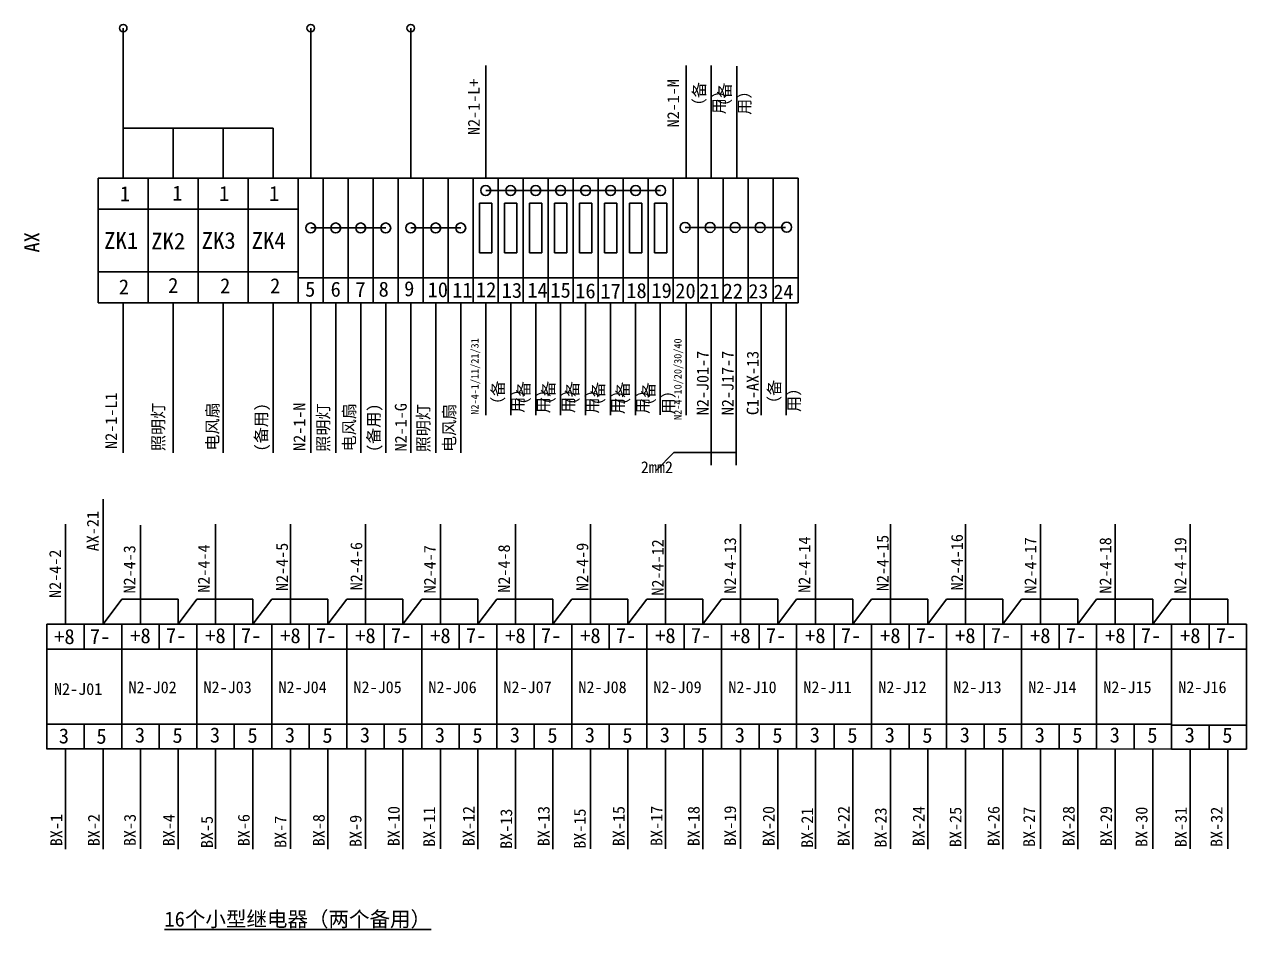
# Model space of a CAD drawing. Header units: millimetres. Extents: x -316745142 to -316741104, y 1018242592 to 1018244331.
# Drawn here: x -316743164.7 to -316742675.8, y 1018243218.6 to 1018243581 of the extents above; entities that cross this region are included whole.
import ezdxf

# ---------------------------------------------------------------- set-up
doc = ezdxf.new("R2010")
doc.units = ezdxf.units.MM

# ---------------------------------------------------------------- blocks, each defined once
blk = doc.blocks.new('*U72')
at = {"lineweight": -2, "char_height": 6.02, "attachment_point": 1}
for s, insert in [('1', (-3.21, 21.48)), ('2', (-2.81, -15.46))]:
    blk.add_mtext_dynamic_manual_height_columns(s, width=6.0163, gutter_width=23.67, heights=[0], dxfattribs=dict(at, insert=insert))
blk = doc.blocks.new('*U73')
at = {"color": 0, "linetype": 'ByBlock', "lineweight": -2, "transparency": 16777216}
for p in [(0, 0), (20, 0)]:
    blk.add_blockref('*U72', p, dxfattribs=at)
blk = doc.blocks.new('*U85')
at = {"lineweight": -2, "attachment_point": 1}
for s, heights, insert, char_height in [('+8', [0], (-11.45, 22.92), 6.016), ('7-', [0], (2.84, 23), 6.016), ('3', [0], (-9.61, -16.85), 6.02), ('5', [4.04], (5.43, -16.98), 6.02)]:
    blk.add_mtext_dynamic_manual_height_columns(s, width=6.0163, gutter_width=23.67, heights=heights, dxfattribs=dict(at, insert=insert, char_height=char_height))
blk = doc.blocks.new('*U86')
at = {"color": 0, "linetype": 'ByBlock', "lineweight": -2, "transparency": 16777216}
for p in [(0, 0), (30, 0), (60, 0)]:
    blk.add_blockref('*U85', p, dxfattribs=at)

msp = doc.modelspace()

# ---------------------------------------------------------------- linework, layer by layer
at = {"lineweight": -2}
for p, q in [((-316743125.208, 1018243519.51), (-316743125.208, 1018243579.51)), ((-316743050.208, 1018243519.51), (-316743050.208, 1018243579.51)), ((-316743010.208, 1018243519.51), (-316743010.208, 1018243579.51)), ((-316742980.208, 1018243519.51), (-316742980.208, 1018243564.51)), ((-316742899.989, 1018243519.558), (-316742899.989, 1018243564.558)), ((-316742889.989, 1018243519.558), (-316742889.989, 1018243564.558)), ((-316742879.77, 1018243519.338), (-316742879.77, 1018243564.338)), ((-316743105.208, 1018243539.51), (-316743125.208, 1018243539.51)), ((-316743105.208, 1018243519.51), (-316743105.208, 1018243539.51)), ((-316743085.208, 1018243539.51), (-316743105.208, 1018243539.51)), ((-316743085.208, 1018243519.51), (-316743085.208, 1018243539.51)), ((-316743085.208, 1018243539.51), (-316743065.208, 1018243539.51)), ((-316743065.208, 1018243539.51), (-316743065.208, 1018243519.51)), ((-316743115.208, 1018243469.51), (-316743115.208, 1018243519.51)), ((-316743095.208, 1018243469.51), (-316743095.208, 1018243519.51)), ((-316743075.208, 1018243469.51), (-316743075.208, 1018243519.51)), ((-316743045.208, 1018243469.51), (-316743045.208, 1018243519.51)), ((-316743035.208, 1018243469.51), (-316743035.208, 1018243519.51)), ((-316743025.208, 1018243469.51), (-316743025.208, 1018243519.51)), ((-316743005.208, 1018243469.51), (-316743005.208, 1018243519.51)), ((-316742995.208, 1018243469.51), (-316742995.208, 1018243519.51)), ((-316742975.208, 1018243519.51), (-316742975.208, 1018243509.51)), ((-316742965.208, 1018243469.51), (-316742965.208, 1018243519.51)), ((-316742955.208, 1018243469.51), (-316742955.208, 1018243519.51)), ((-316742945.208, 1018243469.51), (-316742945.208, 1018243519.51)), ((-316742935.208, 1018243469.51), (-316742935.208, 1018243519.51)), ((-316742925.208, 1018243469.51), (-316742925.208, 1018243519.51)), ((-316742915.208, 1018243469.51), (-316742915.208, 1018243519.51)), ((-316742905.208, 1018243469.51), (-316742905.208, 1018243519.51)), ((-316742895.208, 1018243469.51), (-316742895.208, 1018243519.51)), ((-316742885.208, 1018243469.51), (-316742885.208, 1018243519.51)), ((-316742875.208, 1018243469.51), (-316742875.208, 1018243519.51)), ((-316742865.208, 1018243469.51), (-316742865.208, 1018243519.51)), ((-316742855.208, 1018243519.51), (-316742855.208, 1018243469.51)), ((-316742980.208, 1018243514.51), (-316742910.208, 1018243514.512)), ((-316742982.708, 1018243509.51), (-316742982.708, 1018243489.51)), ((-316742982.708, 1018243509.51), (-316742977.708, 1018243509.51)), ((-316742977.708, 1018243489.51), (-316742977.708, 1018243509.51)), ((-316742975.208, 1018243509.51), (-316742975.208, 1018243489.51)), ((-316742972.708, 1018243509.51), (-316742972.708, 1018243489.51)), ((-316742972.708, 1018243509.51), (-316742967.708, 1018243509.51)), ((-316742967.708, 1018243489.51), (-316742967.708, 1018243509.51)), ((-316742962.708, 1018243509.51), (-316742962.708, 1018243489.51)), ((-316742962.708, 1018243509.51), (-316742957.708, 1018243509.51)), ((-316742957.708, 1018243489.51), (-316742957.708, 1018243509.51)), ((-316742952.708, 1018243509.51), (-316742952.708, 1018243489.51)), ((-316742952.708, 1018243509.51), (-316742947.708, 1018243509.51)), ((-316742947.708, 1018243489.51), (-316742947.708, 1018243509.51)), ((-316742942.708, 1018243509.51), (-316742942.708, 1018243489.51)), ((-316742942.708, 1018243509.51), (-316742937.708, 1018243509.51)), ((-316742937.708, 1018243489.51), (-316742937.708, 1018243509.51)), ((-316742932.708, 1018243509.51), (-316742932.708, 1018243489.51)), ((-316742932.708, 1018243509.51), (-316742927.708, 1018243509.51)), ((-316742927.708, 1018243489.51), (-316742927.708, 1018243509.51)), ((-316742922.708, 1018243509.51), (-316742922.708, 1018243489.51)), ((-316742922.708, 1018243509.51), (-316742917.708, 1018243509.51)), ((-316742917.708, 1018243489.51), (-316742917.708, 1018243509.51)), ((-316742912.708, 1018243509.51), (-316742912.708, 1018243489.51)), ((-316742912.708, 1018243509.51), (-316742907.708, 1018243509.51)), ((-316742907.708, 1018243489.51), (-316742907.708, 1018243509.51)), ((-316743135.208, 1018243507.01), (-316743075.208, 1018243507.01)), ((-316743075.208, 1018243507.01), (-316743055.208, 1018243507.01)), ((-316743040.208, 1018243499.51), (-316743050.208, 1018243499.51)), ((-316743040.208, 1018243499.51), (-316743030.208, 1018243499.51)), ((-316743030.208, 1018243499.51), (-316743020.208, 1018243499.51)), ((-316743010.208, 1018243499.51), (-316743000.208, 1018243499.51)), ((-316743000.208, 1018243499.51), (-316742990.208, 1018243499.51)), ((-316742860.208, 1018243499.73), (-316742900.427, 1018243499.73)), ((-316742982.708, 1018243489.51), (-316742977.708, 1018243489.51)), ((-316742975.208, 1018243489.51), (-316742975.208, 1018243479.51)), ((-316742972.708, 1018243489.51), (-316742967.708, 1018243489.51)), ((-316742962.708, 1018243489.51), (-316742957.708, 1018243489.51)), ((-316742952.708, 1018243489.51), (-316742947.708, 1018243489.51)), ((-316742942.708, 1018243489.51), (-316742937.708, 1018243489.51)), ((-316742932.708, 1018243489.51), (-316742927.708, 1018243489.51)), ((-316742922.708, 1018243489.51), (-316742917.708, 1018243489.51)), ((-316742912.708, 1018243489.51), (-316742907.708, 1018243489.51)), ((-316743135.208, 1018243482.01), (-316743075.208, 1018243482.01)), ((-316743075.208, 1018243482.01), (-316743055.208, 1018243482.01)), ((-316743045.208, 1018243479.51), (-316743055.248, 1018243479.51)), ((-316743035.208, 1018243479.51), (-316743045.208, 1018243479.51)), ((-316742855.208, 1018243479.51), (-316743035.208, 1018243479.51)), ((-316742975.208, 1018243479.51), (-316742975.208, 1018243479.51)), ((-316742975.208, 1018243479.51), (-316742975.208, 1018243469.51)), ((-316743125.208, 1018243469.51), (-316743125.208, 1018243409.51)), ((-316743105.208, 1018243469.51), (-316743105.208, 1018243409.51)), ((-316743085.208, 1018243469.51), (-316743085.208, 1018243409.51)), ((-316743065.208, 1018243469.51), (-316743065.208, 1018243409.51)), ((-316743050.208, 1018243469.51), (-316743050.208, 1018243409.51)), ((-316743040.208, 1018243469.51), (-316743040.208, 1018243409.51)), ((-316743030.208, 1018243469.51), (-316743030.208, 1018243409.51)), ((-316743020.208, 1018243469.51), (-316743020.208, 1018243409.51)), ((-316743010.208, 1018243469.51), (-316743010.208, 1018243409.51)), ((-316743000.208, 1018243469.51), (-316743000.208, 1018243409.51)), ((-316742990.208, 1018243469.51), (-316742990.208, 1018243409.51)), ((-316742980.208, 1018243469.51), (-316742980.208, 1018243424.51)), ((-316742970.208, 1018243469.51), (-316742970.208, 1018243424.51)), ((-316742960.208, 1018243469.51), (-316742960.208, 1018243424.51)), ((-316742950.208, 1018243469.51), (-316742950.208, 1018243424.51)), ((-316742940.208, 1018243469.51), (-316742940.208, 1018243424.51)), ((-316742930.208, 1018243469.51), (-316742930.208, 1018243424.51)), ((-316742920.208, 1018243469.51), (-316742920.208, 1018243424.51)), ((-316742910.427, 1018243469.73), (-316742910.427, 1018243424.73)), ((-316742899.989, 1018243469.558), (-316742899.989, 1018243424.558)), ((-316742889.989, 1018243469.558), (-316742889.989, 1018243424.558)), ((-316742879.989, 1018243469.558), (-316742879.989, 1018243424.558)), ((-316742869.989, 1018243469.558), (-316742869.989, 1018243424.558)), ((-316742859.989, 1018243469.558), (-316742859.989, 1018243424.558)), ((-316742889.989, 1018243424.558), (-316742889.989, 1018243404.558)), ((-316742879.989, 1018243424.558), (-316742879.989, 1018243404.558)), ((-316742904.989, 1018243409.558), (-316742912.032, 1018243402.459)), ((-316742879.989, 1018243409.558), (-316742904.989, 1018243409.558)), ((-316743133.299, 1018243340.879), (-316743133.299, 1018243390.879)), ((-316743148.299, 1018243340.88), (-316743148.299, 1018243380.88)), ((-316743118.299, 1018243340.562), (-316743118.299, 1018243380.562)), ((-316743088.299, 1018243340.88), (-316743088.299, 1018243380.88)), ((-316743058.299, 1018243340.88), (-316743058.299, 1018243380.88)), ((-316743028.299, 1018243340.88), (-316743028.299, 1018243380.88)), ((-316742998.299, 1018243340.88), (-316742998.299, 1018243380.88)), ((-316742968.299, 1018243340.88), (-316742968.299, 1018243380.88)), ((-316742938.299, 1018243340.88), (-316742938.299, 1018243380.88)), ((-316742908.299, 1018243340.88), (-316742908.299, 1018243380.88)), ((-316742878.299, 1018243340.88), (-316742878.299, 1018243380.88)), ((-316742848.299, 1018243340.88), (-316742848.299, 1018243380.88)), ((-316742818.299, 1018243340.88), (-316742818.299, 1018243380.88)), ((-316742788.299, 1018243340.88), (-316742788.299, 1018243380.88)), ((-316742758.299, 1018243340.88), (-316742758.299, 1018243380.88)), ((-316742728.299, 1018243340.88), (-316742728.299, 1018243380.88)), ((-316742698.299, 1018243340.88), (-316742698.299, 1018243380.88)), ((-316743133.299, 1018243340.879), (-316743125.799, 1018243350.88)), ((-316743125.799, 1018243350.88), (-316743103.299, 1018243350.88)), ((-316743103.299, 1018243340.88), (-316743095.799, 1018243350.882)), ((-316743103.299, 1018243350.88), (-316743103.299, 1018243340.88)), ((-316743095.799, 1018243350.882), (-316743073.299, 1018243350.882)), ((-316743073.299, 1018243340.882), (-316743065.799, 1018243350.884)), ((-316743073.299, 1018243350.882), (-316743073.299, 1018243340.882)), ((-316743065.799, 1018243350.884), (-316743043.299, 1018243350.884)), ((-316743043.299, 1018243340.884), (-316743035.799, 1018243350.886)), ((-316743043.299, 1018243350.884), (-316743043.299, 1018243340.884)), ((-316743035.799, 1018243350.886), (-316743013.299, 1018243350.886)), ((-316743013.299, 1018243340.886), (-316743005.799, 1018243350.887)), ((-316743013.299, 1018243350.886), (-316743013.299, 1018243340.886)), ((-316743005.799, 1018243350.887), (-316742983.299, 1018243350.887)), ((-316742983.299, 1018243340.887), (-316742975.799, 1018243350.889)), ((-316742983.299, 1018243350.887), (-316742983.299, 1018243340.887)), ((-316742975.799, 1018243350.889), (-316742953.299, 1018243350.889)), ((-316742953.299, 1018243340.889), (-316742945.799, 1018243350.891)), ((-316742953.299, 1018243350.889), (-316742953.299, 1018243340.889)), ((-316742945.799, 1018243350.891), (-316742923.299, 1018243350.891)), ((-316742923.299, 1018243340.891), (-316742915.799, 1018243350.893)), ((-316742923.299, 1018243350.891), (-316742923.299, 1018243340.891)), ((-316742915.799, 1018243350.893), (-316742893.299, 1018243350.893)), ((-316742893.299, 1018243340.893), (-316742885.799, 1018243350.895)), ((-316742893.299, 1018243350.893), (-316742893.299, 1018243340.893)), ((-316742885.799, 1018243350.895), (-316742863.299, 1018243350.895)), ((-316742863.299, 1018243340.895), (-316742855.799, 1018243350.896)), ((-316742863.299, 1018243350.895), (-316742863.299, 1018243340.895)), ((-316742855.799, 1018243350.896), (-316742833.299, 1018243350.896)), ((-316742833.299, 1018243340.896), (-316742825.799, 1018243350.898)), ((-316742833.299, 1018243350.896), (-316742833.299, 1018243340.896)), ((-316742825.799, 1018243350.898), (-316742803.299, 1018243350.898)), ((-316742803.299, 1018243340.898), (-316742795.799, 1018243350.9)), ((-316742803.299, 1018243350.898), (-316742803.299, 1018243340.898)), ((-316742795.799, 1018243350.9), (-316742773.299, 1018243350.9)), ((-316742773.299, 1018243340.9), (-316742765.799, 1018243350.902)), ((-316742773.299, 1018243350.9), (-316742773.299, 1018243340.9)), ((-316742765.799, 1018243350.902), (-316742743.299, 1018243350.902)), ((-316742743.299, 1018243350.902), (-316742743.299, 1018243340.902)), ((-316742743.299, 1018243340.9), (-316742735.799, 1018243350.902)), ((-316742735.799, 1018243350.902), (-316742713.299, 1018243350.902)), ((-316742713.299, 1018243350.902), (-316742713.299, 1018243340.9)), ((-316742713.299, 1018243340.9), (-316742705.799, 1018243350.902)), ((-316742705.799, 1018243350.902), (-316742683.299, 1018243350.902)), ((-316742683.299, 1018243350.902), (-316742683.299, 1018243340.88)), ((-316743140.799, 1018243330.859), (-316743140.799, 1018243340.859)), ((-316743125.799, 1018243340.88), (-316743125.799, 1018243290.88)), ((-316743110.799, 1018243330.859), (-316743110.799, 1018243340.859)), ((-316743095.799, 1018243340.902), (-316743095.799, 1018243290.902)), ((-316743080.799, 1018243330.88), (-316743080.799, 1018243340.88)), ((-316743065.799, 1018243340.902), (-316743065.799, 1018243290.902)), ((-316743050.799, 1018243330.88), (-316743050.799, 1018243340.88)), ((-316743035.799, 1018243340.923), (-316743035.799, 1018243290.923)), ((-316743020.799, 1018243330.902), (-316743020.799, 1018243340.902)), ((-316743005.799, 1018243340.902), (-316743005.799, 1018243290.902)), ((-316742990.799, 1018243330.88), (-316742990.799, 1018243340.88)), ((-316742975.799, 1018243340.923), (-316742975.799, 1018243290.923)), ((-316742960.799, 1018243330.902), (-316742960.799, 1018243340.902)), ((-316742945.799, 1018243340.923), (-316742945.799, 1018243290.923)), ((-316742930.799, 1018243330.902), (-316742930.799, 1018243340.902)), ((-316742915.799, 1018243340.945), (-316742915.799, 1018243290.945)), ((-316742900.799, 1018243330.923), (-316742900.799, 1018243340.923)), ((-316742885.799, 1018243340.902), (-316742885.799, 1018243290.902)), ((-316742870.799, 1018243330.88), (-316742870.799, 1018243340.88)), ((-316742855.799, 1018243340.923), (-316742855.799, 1018243290.923)), ((-316742840.799, 1018243330.902), (-316742840.799, 1018243340.902)), ((-316742825.799, 1018243340.923), (-316742825.799, 1018243290.923)), ((-316742810.799, 1018243330.902), (-316742810.799, 1018243340.902)), ((-316742795.799, 1018243340.945), (-316742795.799, 1018243290.945)), ((-316742780.799, 1018243330.923), (-316742780.799, 1018243340.923)), ((-316742765.799, 1018243340.923), (-316742765.799, 1018243290.923)), ((-316742750.799, 1018243330.902), (-316742750.799, 1018243340.902)), ((-316742735.799, 1018243290.902), (-316742735.799, 1018243340.88)), ((-316742720.799, 1018243330.88), (-316742720.799, 1018243340.88)), ((-316742705.799, 1018243290.902), (-316742705.799, 1018243340.88)), ((-316742690.799, 1018243330.88), (-316742690.799, 1018243340.88)), ((-316742735.799, 1018243330.88), (-316743155.799, 1018243330.88)), ((-316742735.799, 1018243330.88), (-316742705.799, 1018243330.88)), ((-316742735.799, 1018243330.88), (-316742720.799, 1018243330.88)), ((-316742705.799, 1018243330.88), (-316742690.799, 1018243330.88)), ((-316742690.799, 1018243330.88), (-316742675.799, 1018243330.88)), ((-316742735.799, 1018243300.88), (-316743155.799, 1018243300.88)), ((-316743140.799, 1018243290.859), (-316743140.799, 1018243300.859)), ((-316743110.799, 1018243290.859), (-316743110.799, 1018243300.859)), ((-316743080.799, 1018243290.88), (-316743080.799, 1018243300.88)), ((-316743050.799, 1018243290.88), (-316743050.799, 1018243300.88)), ((-316743020.799, 1018243290.902), (-316743020.799, 1018243300.902)), ((-316742990.799, 1018243290.88), (-316742990.799, 1018243300.88)), ((-316742960.799, 1018243290.902), (-316742960.799, 1018243300.902)), ((-316742930.799, 1018243290.902), (-316742930.799, 1018243300.902)), ((-316742900.799, 1018243290.923), (-316742900.799, 1018243300.923)), ((-316742870.799, 1018243290.88), (-316742870.799, 1018243300.88)), ((-316742840.799, 1018243290.902), (-316742840.799, 1018243300.902)), ((-316742810.799, 1018243290.902), (-316742810.799, 1018243300.902)), ((-316742780.799, 1018243290.923), (-316742780.799, 1018243300.923)), ((-316742750.799, 1018243290.902), (-316742750.799, 1018243300.902)), ((-316742735.799, 1018243300.88), (-316742705.799, 1018243300.88)), ((-316742720.799, 1018243300.88), (-316742720.799, 1018243300.88)), ((-316742720.799, 1018243300.88), (-316742720.799, 1018243290.902)), ((-316742705.799, 1018243300.405), (-316742675.799, 1018243300.405)), ((-316742690.799, 1018243300.405), (-316742690.799, 1018243290.877)), ((-316743148.299, 1018243290.859), (-316743148.299, 1018243250.859)), ((-316743133.299, 1018243290.859), (-316743133.299, 1018243250.859)), ((-316743118.299, 1018243250.88), (-316743118.299, 1018243290.88)), ((-316743103.299, 1018243290.859), (-316743103.299, 1018243250.859)), ((-316743088.299, 1018243250.88), (-316743088.299, 1018243290.88)), ((-316743073.299, 1018243290.859), (-316743073.299, 1018243250.859)), ((-316743058.299, 1018243250.88), (-316743058.299, 1018243290.88)), ((-316743043.299, 1018243290.859), (-316743043.299, 1018243250.859)), ((-316743028.299, 1018243250.88), (-316743028.299, 1018243290.88)), ((-316743013.299, 1018243290.859), (-316743013.299, 1018243250.859)), ((-316742998.299, 1018243250.88), (-316742998.299, 1018243290.88)), ((-316742983.299, 1018243290.859), (-316742983.299, 1018243250.859)), ((-316742968.299, 1018243250.88), (-316742968.299, 1018243290.88)), ((-316742953.299, 1018243290.859), (-316742953.299, 1018243250.859)), ((-316742938.299, 1018243250.88), (-316742938.299, 1018243290.88)), ((-316742923.299, 1018243290.859), (-316742923.299, 1018243250.859)), ((-316742908.299, 1018243250.88), (-316742908.299, 1018243290.88)), ((-316742893.299, 1018243290.859), (-316742893.299, 1018243250.859)), ((-316742878.299, 1018243250.895), (-316742878.299, 1018243290.895)), ((-316742863.299, 1018243290.859), (-316742863.299, 1018243250.859)), ((-316742848.299, 1018243250.895), (-316742848.299, 1018243290.895)), ((-316742833.299, 1018243290.859), (-316742833.299, 1018243250.859)), ((-316742818.299, 1018243250.895), (-316742818.299, 1018243290.895)), ((-316742803.299, 1018243290.859), (-316742803.299, 1018243250.859)), ((-316742788.299, 1018243250.895), (-316742788.299, 1018243290.895)), ((-316742773.299, 1018243290.859), (-316742773.299, 1018243250.859)), ((-316742758.299, 1018243250.895), (-316742758.299, 1018243290.895)), ((-316742743.299, 1018243290.859), (-316742743.299, 1018243250.859)), ((-316742728.299, 1018243290.859), (-316742728.299, 1018243250.859)), ((-316742713.299, 1018243250.895), (-316742713.299, 1018243290.895)), ((-316742698.299, 1018243250.895), (-316742698.299, 1018243290.895)), ((-316742698.299, 1018243290.877), (-316742698.299, 1018243250.877)), ((-316742683.299, 1018243250.895), (-316742683.299, 1018243290.895))]:
    msp.add_line(p, q, dxfattribs=at)
at = {"color": 1, "lineweight": -2}
for p, q in [((-316743135.208, 1018243519.51), (-316743125.208, 1018243519.51)), ((-316743135.208, 1018243519.51), (-316743135.208, 1018243507.01)), ((-316743125.208, 1018243519.51), (-316743115.208, 1018243519.51)), ((-316743115.208, 1018243519.51), (-316743105.208, 1018243519.51)), ((-316743105.208, 1018243519.51), (-316743075.208, 1018243519.51)), ((-316743075.208, 1018243519.51), (-316743055.208, 1018243519.51)), ((-316743055.208, 1018243519.51), (-316743045.208, 1018243519.51)), ((-316743055.208, 1018243519.51), (-316743055.208, 1018243469.51)), ((-316743045.208, 1018243519.51), (-316743035.208, 1018243519.51)), ((-316743035.208, 1018243519.51), (-316743025.208, 1018243519.51)), ((-316743015.208, 1018243519.51), (-316743025.274, 1018243519.51)), ((-316743015.208, 1018243519.51), (-316743005.208, 1018243519.51)), ((-316743015.208, 1018243519.51), (-316743015.208, 1018243469.51)), ((-316743005.208, 1018243519.51), (-316742995.208, 1018243519.51)), ((-316742985.208, 1018243519.51), (-316742995.263, 1018243519.51)), ((-316742985.208, 1018243519.51), (-316742975.208, 1018243519.51)), ((-316742985.208, 1018243519.51), (-316742985.208, 1018243469.51)), ((-316742975.208, 1018243519.51), (-316742965.208, 1018243519.51)), ((-316742965.208, 1018243519.51), (-316742955.208, 1018243519.51)), ((-316742955.208, 1018243519.51), (-316742945.208, 1018243519.51)), ((-316742945.208, 1018243519.51), (-316742935.208, 1018243519.51)), ((-316742935.208, 1018243519.51), (-316742925.208, 1018243519.51)), ((-316742925.208, 1018243519.51), (-316742915.208, 1018243519.51)), ((-316742915.208, 1018243519.51), (-316742905.208, 1018243519.51)), ((-316742905.208, 1018243519.51), (-316742895.208, 1018243519.51)), ((-316742895.208, 1018243519.51), (-316742885.208, 1018243519.51)), ((-316742885.208, 1018243519.51), (-316742875.208, 1018243519.51)), ((-316742875.208, 1018243519.51), (-316742865.208, 1018243519.51)), ((-316742865.208, 1018243519.51), (-316742855.208, 1018243519.51)), ((-316743135.208, 1018243507.01), (-316743135.208, 1018243482.01)), ((-316743135.208, 1018243482.01), (-316743135.208, 1018243469.51)), ((-316743135.208, 1018243469.51), (-316743115.208, 1018243469.51)), ((-316743095.208, 1018243469.51), (-316743115.208, 1018243469.51)), ((-316742855.208, 1018243469.51), (-316743095.208, 1018243469.51)), ((-316743155.799, 1018243340.88), (-316742735.799, 1018243340.88)), ((-316743155.799, 1018243290.88), (-316743155.799, 1018243340.88)), ((-316742735.799, 1018243340.88), (-316742705.799, 1018243340.88)), ((-316742705.799, 1018243340.88), (-316742675.799, 1018243340.88)), ((-316742675.799, 1018243340.88), (-316742675.799, 1018243290.88)), ((-316742735.799, 1018243290.902), (-316743155.799, 1018243290.902)), ((-316742705.799, 1018243290.88), (-316742735.799, 1018243290.902)), ((-316742675.799, 1018243290.88), (-316742705.799, 1018243290.88))]:
    msp.add_line(p, q, dxfattribs=at)
at = {"lineweight": -2}
for centre, radius in [((-316743125.208, 1018243579.51), 1.5), ((-316743050.208, 1018243579.51), 1.5), ((-316743010.208, 1018243579.51), 1.5), ((-316742980.208, 1018243514.51), 2), ((-316742970.208, 1018243514.493), 2), ((-316742960.208, 1018243514.51), 2), ((-316742950.208, 1018243514.518), 2), ((-316742940.208, 1018243514.51), 2), ((-316742930.208, 1018243514.508), 2), ((-316742920.208, 1018243514.512), 2), ((-316742910.208, 1018243514.512), 2), ((-316743050.208, 1018243499.51), 2), ((-316743040.208, 1018243499.51), 2), ((-316743030.208, 1018243499.51), 2), ((-316743020.208, 1018243499.51), 2), ((-316743010.208, 1018243499.51), 2), ((-316743000.208, 1018243499.51), 2), ((-316742990.208, 1018243499.51), 2), ((-316742900.427, 1018243499.73), 2), ((-316742890.427, 1018243499.73), 2), ((-316742880.427, 1018243499.73), 2), ((-316742870.427, 1018243499.73), 2), ((-316742859.793, 1018243499.825), 2)]:
    msp.add_circle(centre, radius, dxfattribs=at)

# ---------------------------------------------------------------- block references
for name, p in [('*U73', (-316743083.658, 1018243494.831)), ('*U86', (-316742750.954, 1018243316.395))]:
    msp.add_blockref(name, p, dxfattribs=at)

# ---------------------------------------------------------------- texts
at = {"lineweight": -2, "attachment_point": 1, "rotation": 90}
for s, width, insert, char_height in [('N2-1-L+', 8.4811, (-316742987.318, 1018243536.739), 4.7343), ('N2-1-M', 8.4811, (-316742907.572, 1018243539.777), 4.7343), ('{\\fSimSun|b0|i0|c134|p2;（备用）}', 23.17663, (-316742897.165, 1018243545.044), 4.7343), ('{\\fSimSun|b0|i0|c134|p2;（备用）}', 23.17663, (-316742886.945, 1018243544.798), 4.7343), ('AX', 55.6863, (-316743164.737, 1018243489.661), 6.0163), ('N2-4-1/11/21/31', 8.4811, (-316742986.067, 1018243424.755), 3), ('N2-4-10/20/30/40', 8.4811, (-316742904.847, 1018243422.649), 3), ('N2-J01-7', 8.4811, (-316742895.767, 1018243424.558), 4.7343), ('N2-J17-7', 8.4811, (-316742885.767, 1018243424.558), 4.7343), ('C1-AX-13', 8.4811, (-316742875.767, 1018243424.558), 4.7343), ('{\\fSimSun|b0|i0|c134|p2;（备用）}', 23.17663, (-316742977.673, 1018243425.507), 4.7343), ('{\\fSimSun|b0|i0|c134|p2;（备用）}', 23.17663, (-316742967.402, 1018243425.289), 4.7343), ('{\\fSimSun|b0|i0|c134|p2;（备用）}', 23.17663, (-316742957.46, 1018243425.392), 4.7343), ('{\\fSimSun|b0|i0|c134|p2;（备用）}', 23.17663, (-316742947.869, 1018243425.198), 4.7343), ('{\\fSimSun|b0|i0|c134|p2;（备用）}', 23.17663, (-316742937.598, 1018243424.979), 4.7343), ('{\\fSimSun|b0|i0|c134|p2;（备用）}', 23.17663, (-316742927.655, 1018243425.082), 4.7343), ('{\\fSimSun|b0|i0|c134|p2;（备用）}', 23.17663, (-316742917.385, 1018243424.864), 4.7343), ('{\\fSimSun|b0|i0|c134|p2;（备用）}', 23.17663, (-316742867.14, 1018243425.842), 4.7343), ('N2-1-L1', 8.4811, (-316743132.421, 1018243411.062), 4.7343), ('{\\fSimSun|b0|i0|c134|p2;照明灯}', 20.59713, (-316743113.542, 1018243410.174), 4.7343), ('{\\fSimSun|b0|i0|c134|p2;电风扇}', 23.10253, (-316743091.89, 1018243410.343), 4.7343), ('{\\fSimSun|b0|i0|c134|p2;(备用)}', 23.10253, (-316743072.41, 1018243410.02), 4.7343), ('N2-1-N', 8.4811, (-316743057.141, 1018243410.264), 4.7343), ('{\\fSimSun|b0|i0|c134|p2;照明灯}', 20.59713, (-316743047.567, 1018243409.885), 4.7343), ('{\\fSimSun|b0|i0|c134|p2;电风扇}', 23.10253, (-316743037.176, 1018243410.013), 4.7343), ('{\\fSimSun|b0|i0|c134|p2;(备用)}', 23.10253, (-316743027.404, 1018243409.844), 4.7343), ('N2-1-G', 8.4811, (-316743016.542, 1018243410.042), 4.7343), ('{\\fSimSun|b0|i0|c134|p2;照明灯}', 20.59713, (-316743007.498, 1018243409.685), 4.7343), ('{\\fSimSun|b0|i0|c134|p2;电风扇}', 23.10253, (-316742997.15, 1018243409.77), 4.7343), ('AX-21', 8.4811, (-316743139.778, 1018243370.072), 4.7343), ('N2-4-15', 8.4811, (-316742823.746, 1018243354.096), 4.7343), ('N2-4-16', 8.4811, (-316742794.026, 1018243354.399), 4.7343), ('N2-4-3', 8.4811, (-316743125.084, 1018243353.181), 4.7343), ('N2-4-4', 8.4811, (-316743095.364, 1018243353.484), 4.7343), ('N2-4-5', 8.4811, (-316743064.054, 1018243354.152), 4.7343), ('N2-4-6', 8.4811, (-316743034.334, 1018243354.455), 4.7343), ('N2-4-7', 8.4811, (-316743004.938, 1018243353.185), 4.7343), ('N2-4-8', 8.4811, (-316742975.218, 1018243353.487), 4.7343), ('N2-4-9', 8.4811, (-316742943.908, 1018243354.156), 4.7343), ('N2-4-12', 8.4811, (-316742913.745, 1018243352.327), 4.7343), ('N2-4-13', 8.4811, (-316742884.776, 1018243353.125), 4.7343), ('N2-4-14', 8.4811, (-316742855.056, 1018243353.428), 4.7343), ('N2-4-17', 8.4811, (-316742764.63, 1018243353.129), 4.7343), ('N2-4-18', 8.4811, (-316742734.63, 1018243353.129), 4.7343), ('N2-4-19', 8.4811, (-316742704.63, 1018243353.129), 4.7343), ('N2-4-2', 8.4811, (-316743154.83, 1018243351.406), 4.7343), ('BX-1', 8.4811, (-316743154.357, 1018243251.978), 4.7343), ('BX-2', 8.4811, (-316743139.357, 1018243251.978), 4.7343), ('BX-3', 8.4811, (-316743124.925, 1018243252.04), 4.7343), ('BX-4', 8.4811, (-316743109.357, 1018243251.978), 4.7343), ('BX-6', 8.4811, (-316743079.357, 1018243251.978), 4.7343), ('BX-7', 8.4811, (-316743064.662, 1018243251.292), 4.7343), ('BX-8', 8.4811, (-316743049.357, 1018243251.978), 4.7343), ('BX-9', 8.4811, (-316743034.617, 1018243251.656), 4.7343), ('BX-10', 8.4811, (-316743019.357, 1018243251.978), 4.7343), ('BX-11', 8.4811, (-316743005.185, 1018243251.718), 4.7343), ('BX-12', 8.4811, (-316742989.357, 1018243251.978), 4.7343), ('BX-13', 8.4811, (-316742974.354, 1018243250.907), 4.7343), ('BX-13', 8.4811, (-316742959.357, 1018243251.978), 4.7343), ('BX-15', 8.4811, (-316742944.922, 1018243250.97), 4.7343), ('BX-15', 8.4811, (-316742929.357, 1018243251.978), 4.7343), ('BX-17', 8.4811, (-316742914.219, 1018243252.087), 4.7343), ('BX-18', 8.4811, (-316742899.357, 1018243251.978), 4.7343), ('BX-19', 8.4811, (-316742884.787, 1018243252.15), 4.7343), ('BX-20', 8.4811, (-316742869.357, 1018243251.978), 4.7343), ('BX-21', 8.4811, (-316742853.956, 1018243251.339), 4.7343), ('BX-22', 8.4811, (-316742839.357, 1018243251.978), 4.7343), ('BX-23', 8.4811, (-316742824.524, 1018243251.401), 4.7343), ('BX-24', 8.4811, (-316742809.357, 1018243251.978), 4.7343), ('BX-25', 8.4811, (-316742794.6, 1018243251.626), 4.7343), ('BX-26', 8.4811, (-316742779.357, 1018243251.978), 4.7343), ('BX-27', 8.4811, (-316742765.168, 1018243251.688), 4.7343), ('BX-28', 8.4811, (-316742749.357, 1018243251.978), 4.7343), ('BX-29', 8.4811, (-316742734.357, 1018243251.978), 4.7343), ('BX-30', 8.4811, (-316742720.168, 1018243251.688), 4.7343), ('BX-31', 8.4811, (-316742704.457, 1018243251.588), 4.7343), ('BX-32', 8.4811, (-316742690.168, 1018243251.688), 4.7343), ('BX-5', 8.4811, (-316743094.094, 1018243251.229), 4.7343)]:
    msp.add_mtext_dynamic_manual_height_columns(s, width=width, gutter_width=23.672, heights=[0], dxfattribs=dict(at, insert=insert, char_height=char_height))
at = {"lineweight": -2, "attachment_point": 1}
for s, width, heights, insert, char_height in [('1', 6.0163, [0], (-316743126.553, 1018243516.248), 6.016), ('1', 6.0163, [0], (-316743105.603, 1018243516.486), 6.016), ('ZK1', 6.0163, [0], (-316743132.861, 1018243497.841), 6.6907), ('ZK2', 6.0163, [0], (-316743114.038, 1018243497.593), 6.6907), ('ZK3', 6.0163, [0], (-316743093.847, 1018243497.848), 6.6907), ('ZK4', 6.0163, [0], (-316743073.847, 1018243497.848), 6.6907), ('2', 6.0163, [0], (-316743107.235, 1018243479.546), 6.016), ('2', 6.0163, [0], (-316743126.967, 1018243478.947), 6.016), ('5', 6.0163, [0], (-316743052.46, 1018243478.013), 6.016), ('6', 6.0163, [0], (-316743042.248, 1018243478.013), 6.016), ('7', 6.0163, [0], (-316743032.344, 1018243477.908), 6.016), ('8', 6.0163, [0], (-316743023.049, 1018243478.013), 6.016), ('9', 6.0163, [0], (-316743012.837, 1018243478.214), 6.016), ('10', 6.0163, [0], (-316743003.455, 1018243477.813), 6.0163), ('11', 6.0163, [0], (-316742993.595, 1018243477.643), 6.0163), ('12', 6.0163, [0], (-316742984.123, 1018243477.8), 6.0163), ('13', 6.0163, [0], (-316742973.827, 1018243477.548), 6.0163), ('14', 6.0163, [0], (-316742963.563, 1018243477.618), 6.0163), ('15', 6.0163, [0], (-316742954.346, 1018243477.618), 6.0163), ('16', 6.0163, [0], (-316742944.4, 1018243477.356), 6.0163), ('17', 6.0163, [0], (-316742934.316, 1018243477.227), 6.0163), ('18', 6.0163, [0], (-316742923.975, 1018243477.466), 6.0163), ('19', 6.0163, [0], (-316742913.93, 1018243477.501), 6.0163), ('20', 6.0163, [0], (-316742904.376, 1018243477.34), 6.0163), ('21', 6.0163, [0], (-316742894.794, 1018243477.247), 6.0163), ('22', 6.0163, [0], (-316742885.423, 1018243477.259), 6.0163), ('23', 6.0163, [0], (-316742875.049, 1018243477.085), 5.8), ('24', 6.0163, [0], (-316742865.049, 1018243476.842), 5.8), ('2mm2', 13.78316, [0], (-316742918.157, 1018243406.087), 4.7343), ('+8', 6.0163, [0], (-316743152.836, 1018243338.919), 6.0163), ('7-', 6.0163, [0], (-316743138.548, 1018243339.002), 6.0163), ('+8', 6.0163, [0], (-316743122.402, 1018243339.268), 6.0163), ('7-', 6.0163, [0], (-316743108.114, 1018243339.351), 6.0163), ('+8', 6.0163, [0], (-316743092.402, 1018243339.29), 6.0163), ('7-', 6.0163, [0], (-316743078.114, 1018243339.373), 6.0163), ('+8', 6.0163, [0], (-316743062.402, 1018243339.29), 6.0163), ('7-', 6.0163, [0], (-316743048.114, 1018243339.373), 6.0163), ('+8', 6.0163, [0], (-316743032.402, 1018243339.311), 6.0163), ('7-', 6.0163, [0], (-316743018.114, 1018243339.394), 6.0163), ('+8', 6.0163, [0], (-316743002.402, 1018243339.29), 6.0163), ('7-', 6.0163, [0], (-316742988.114, 1018243339.373), 6.0163), ('+8', 6.0163, [0], (-316742972.402, 1018243339.311), 6.0163), ('7-', 6.0163, [0], (-316742958.114, 1018243339.394), 6.0163), ('+8', 6.0163, [0], (-316742942.402, 1018243339.311), 6.0163), ('7-', 6.0163, [0], (-316742928.114, 1018243339.394), 6.0163), ('+8', 6.0163, [0], (-316742912.402, 1018243339.333), 6.0163), ('7-', 6.0163, [0], (-316742898.114, 1018243339.416), 6.0163), ('+8', 6.0163, [0], (-316742882.402, 1018243339.29), 6.0163), ('7-', 6.0163, [0], (-316742868.114, 1018243339.373), 6.0163), ('+8', 6.0163, [0], (-316742852.402, 1018243339.311), 6.0163), ('7-', 6.0163, [0], (-316742838.114, 1018243339.394), 6.0163), ('+8', 6.0163, [0], (-316742822.402, 1018243339.311), 6.0163), ('7-', 6.0163, [0], (-316742808.114, 1018243339.394), 6.0163), ('+8', 6.0163, [0], (-316742792.402, 1018243339.333), 6.0163), ('7-', 6.0163, [0], (-316742778.114, 1018243339.416), 6.0163), ('N2-J02', 6.0163, [0], (-316743123.112, 1018243317.968), 4.7343), ('N2-J03', 6.0163, [0], (-316743093.112, 1018243317.989), 4.7343), ('N2-J04', 6.0163, [0], (-316743063.112, 1018243317.989), 4.7343), ('N2-J05', 6.0163, [0], (-316743033.112, 1018243318.011), 4.7343), ('N2-J06', 6.0163, [0], (-316743003.112, 1018243317.989), 4.7343), ('N2-J07', 6.0163, [0], (-316742973.112, 1018243318.011), 4.7343), ('N2-J08', 6.0163, [0], (-316742943.112, 1018243318.011), 4.7343), ('N2-J09', 6.0163, [0], (-316742913.112, 1018243318.032), 4.7343), ('N2-J10', 6.0163, [0], (-316742883.112, 1018243317.989), 4.7343), ('N2-J11', 6.0163, [0], (-316742853.112, 1018243318.011), 4.7343), ('N2-J12', 6.0163, [0], (-316742823.112, 1018243318.011), 4.7343), ('N2-J13', 6.0163, [0], (-316742793.112, 1018243318.032), 4.7343), ('N2-J14', 6.0163, [0], (-316742763.112, 1018243318.011), 4.7343), ('N2-J15', 6.0163, [0], (-316742733.112, 1018243318.011), 4.7343), ('N2-J16', 6.0163, [0], (-316742703.112, 1018243318.011), 4.7343), ('N2-J01', 6.0163, [0], (-316743152.921, 1018243317.28), 4.7343), ('3', 6.0163, [0], (-316743150.996, 1018243299.152), 6.016), ('5', 6.0163, [4.038], (-316743135.955, 1018243299.02), 6.016), ('3', 6.0163, [0], (-316743120.563, 1018243299.501), 6.016), ('5', 6.0163, [4.038], (-316743105.522, 1018243299.369), 6.016), ('3', 6.0163, [0], (-316743090.563, 1018243299.523), 6.016), ('5', 6.0163, [4.038], (-316743075.522, 1018243299.391), 6.016), ('3', 6.0163, [0], (-316743060.563, 1018243299.523), 6.016), ('5', 6.0163, [4.038], (-316743045.522, 1018243299.391), 6.016), ('3', 6.0163, [0], (-316743030.563, 1018243299.544), 6.016), ('5', 6.0163, [4.038], (-316743015.522, 1018243299.412), 6.016), ('3', 6.0163, [0], (-316743000.563, 1018243299.523), 6.016), ('5', 6.0163, [4.038], (-316742985.522, 1018243299.391), 6.016), ('3', 6.0163, [0], (-316742970.563, 1018243299.544), 6.016), ('5', 6.0163, [4.038], (-316742955.522, 1018243299.412), 6.016), ('3', 6.0163, [0], (-316742940.563, 1018243299.544), 6.016), ('5', 6.0163, [4.038], (-316742925.522, 1018243299.412), 6.016), ('3', 6.0163, [0], (-316742910.563, 1018243299.566), 6.016), ('5', 6.0163, [4.038], (-316742895.522, 1018243299.434), 6.016), ('3', 6.0163, [0], (-316742880.563, 1018243299.523), 6.016), ('5', 6.0163, [4.038], (-316742865.522, 1018243299.391), 6.016), ('3', 6.0163, [0], (-316742850.563, 1018243299.544), 6.016), ('5', 6.0163, [4.038], (-316742835.522, 1018243299.412), 6.016), ('3', 6.0163, [0], (-316742820.563, 1018243299.544), 6.016), ('5', 6.0163, [4.038], (-316742805.522, 1018243299.412), 6.016), ('3', 6.0163, [0], (-316742790.563, 1018243299.566), 6.016), ('5', 6.0163, [4.038], (-316742775.522, 1018243299.434), 6.016), ('{\\L16\\fSimSun|b0|i0|c134|p2;个小型继电器（两个备用）}', 123.55747, [0], (-316743108.726, 1018243225.819), 6.0163)]:
    msp.add_mtext_dynamic_manual_height_columns(s, width=width, gutter_width=23.672, heights=heights, dxfattribs=dict(at, insert=insert, char_height=char_height))

doc.saveas('drawing.dxf')
